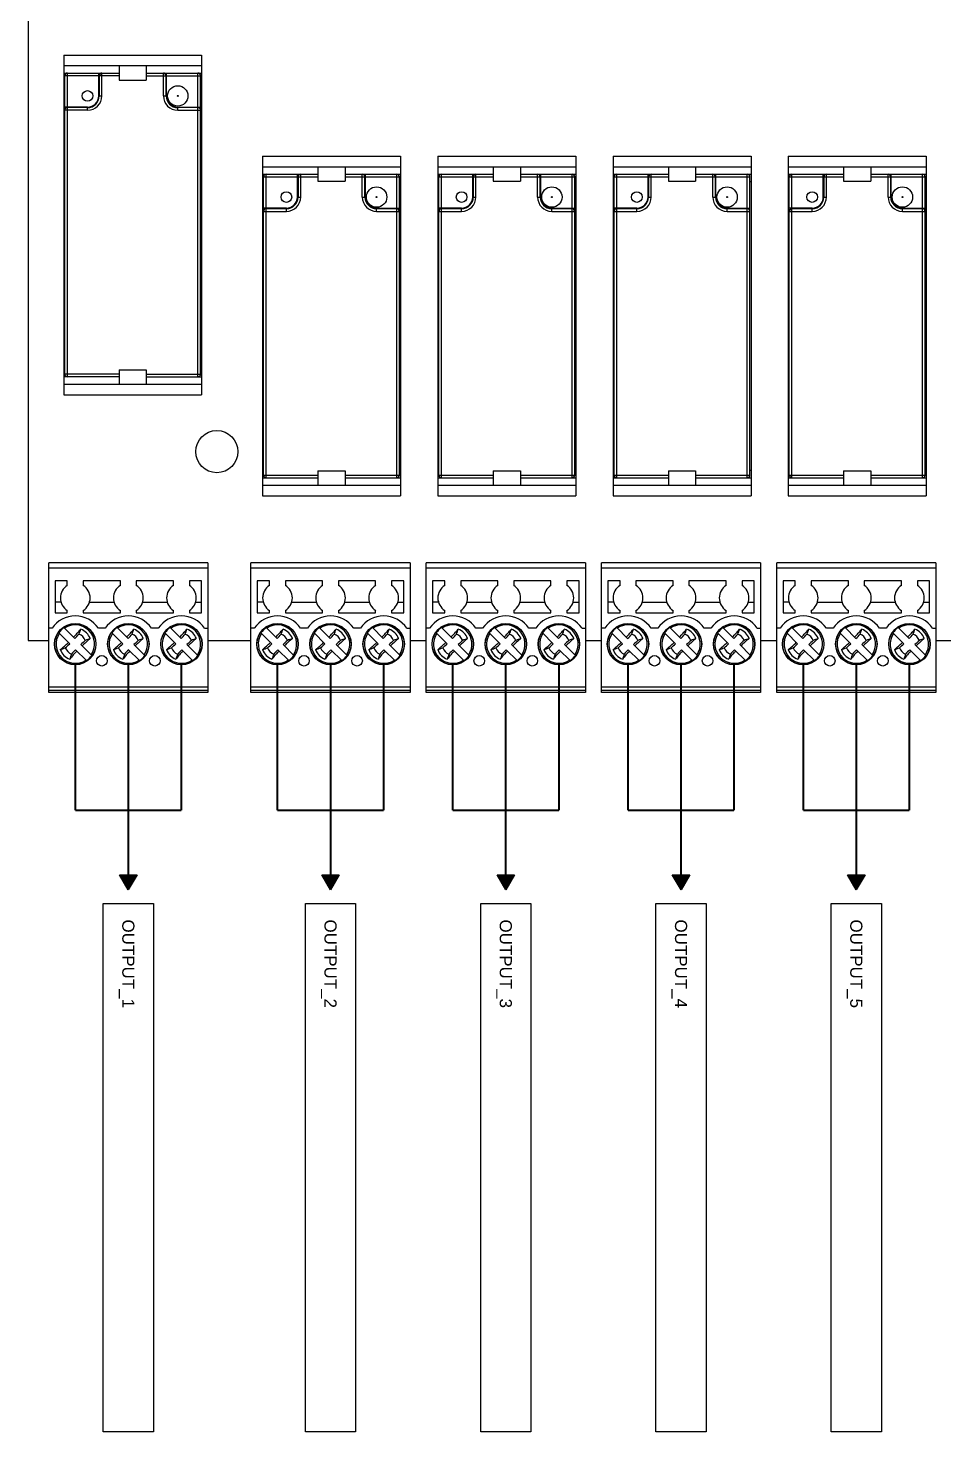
# Model space of a CAD drawing. Header units: millimetres. Extents: x 285292 to 433407, y -235676 to -135648.
# Drawn here: x 285292 to 319260, y -235676 to -183616 of the extents above; entities that cross this region are included whole.
import ezdxf
from ezdxf.enums import TextEntityAlignment as Align

# ---------------------------------------------------------------- set-up
doc = ezdxf.new("R2010")
doc.units = ezdxf.units.MM
doc.header["$LTSCALE"] = 10
doc.header["$MEASUREMENT"] = 0
doc.linetypes.add('HIDDEN', pattern=[0.375, 0.25, -0.125])
doc.styles.get("Standard").update_dxf_attribs({"font": 'arial.ttf'})

# ---------------------------------------------------------------- blocks, each defined once
blk = doc.blocks.new('SE ACM')
h = blk.add_hatch(color=256)
h.dxf.hatch_style = 1
h.paths.add_polyline_path([(289010, -215575), (288686, -215015), (289334, -215015)])
h = blk.add_hatch(color=256)
h.dxf.hatch_style = 1
h.paths.add_polyline_path([(296510, -215575), (296186, -215015), (296834, -215015)])
h = blk.add_hatch(color=256)
h.dxf.hatch_style = 1
h.paths.add_polyline_path([(303010, -215575), (302686, -215015), (303334, -215015)])
h = blk.add_hatch(color=256)
h.dxf.hatch_style = 1
h.paths.add_polyline_path([(309510, -215575), (309186, -215015), (309834, -215015)])
h = blk.add_hatch(color=256)
h.dxf.hatch_style = 1
h.paths.add_polyline_path([(316010, -215575), (315686, -215015), (316334, -215015)])
at = {"linetype": 'Continuous'}
for p, q in [((285292, -159823), (285292, -206323)), ((286612, -184616), (286612, -197215)), ((286612, -184616), (291730, -184616)), ((291730, -184616), (291730, -197215)), ((286612, -185010), (291730, -185010)), ((286612, -185286), (288665, -185286)), ((286749, -196546), (286749, -185286)), ((287911, -186132), (287911, -185286)), ((288029, -186132), (288029, -185286)), ((288665, -185010), (288665, -185542)), ((289677, -185010), (289677, -185542)), ((289677, -185286), (291730, -185286)), ((290312, -186132), (290312, -185286)), ((290430, -186132), (290430, -185286)), ((291592, -196546), (291592, -185286)), ((286612, -185561), (286651, -185561)), ((286651, -196447), (286651, -185384)), ((288665, -185384), (286651, -185384)), ((287930, -185384), (287930, -186132)), ((288665, -185542), (289677, -185542)), ((289677, -185384), (291690, -185384)), ((290411, -186132), (290411, -185384)), ((291690, -196447), (291690, -185384)), ((291690, -185561), (291730, -185561)), ((287911, -186132), (288029, -186132)), ((290312, -186132), (290430, -186132)), ((287497, -186546), (286651, -186546)), ((287497, -186664), (286651, -186664)), ((287497, -186565), (286749, -186565)), ((287497, -186664), (287497, -186546)), ((290844, -186664), (290844, -186546)), ((290844, -186546), (291690, -186546)), ((291592, -186565), (290844, -186565)), ((290844, -186664), (291690, -186664)), ((293987, -188366), (293987, -200965)), ((293987, -188366), (299105, -188366)), ((299105, -188366), (299105, -200965)), ((300487, -188366), (300487, -200965)), ((300487, -188366), (305605, -188366)), ((305605, -188366), (305605, -200965)), ((306987, -188366), (306987, -200965)), ((306987, -188366), (312105, -188366)), ((312105, -188366), (312105, -200965)), ((313487, -188366), (313487, -200965)), ((313487, -188366), (318605, -188366)), ((318605, -188366), (318605, -200965)), ((293987, -188760), (299105, -188760)), ((296040, -188760), (296040, -189292)), ((297052, -188760), (297052, -189292)), ((300487, -188760), (305605, -188760)), ((302540, -188760), (302540, -189292)), ((303552, -188760), (303552, -189292)), ((306987, -188760), (312105, -188760)), ((309040, -188760), (309040, -189292)), ((310052, -188760), (310052, -189292)), ((313487, -188760), (318605, -188760)), ((315540, -188760), (315540, -189292)), ((316552, -188760), (316552, -189292)), ((293987, -189036), (296040, -189036)), ((293987, -189311), (294026, -189311)), ((294026, -200197), (294026, -189134)), ((294026, -189134), (296040, -189134)), ((294124, -200296), (294124, -189036)), ((295286, -189882), (295286, -189036)), ((295305, -189134), (295305, -189882)), ((295404, -189882), (295404, -189036)), ((296040, -189292), (297052, -189292)), ((297052, -189036), (299105, -189036)), ((297052, -189134), (299065, -189134)), ((297687, -189882), (297687, -189036)), ((297786, -189882), (297786, -189134)), ((297805, -189882), (297805, -189036)), ((298967, -200296), (298967, -189036)), ((299065, -200197), (299065, -189134)), ((299065, -189311), (299105, -189311)), ((300487, -189036), (302540, -189036)), ((300487, -189311), (300526, -189311)), ((300526, -200197), (300526, -189134)), ((300526, -189134), (302540, -189134)), ((300624, -200296), (300624, -189036)), ((301786, -189882), (301786, -189036)), ((301805, -189134), (301805, -189882)), ((301904, -189882), (301904, -189036)), ((302540, -189292), (303552, -189292)), ((303552, -189036), (305605, -189036)), ((303552, -189134), (305565, -189134)), ((304187, -189882), (304187, -189036)), ((304286, -189882), (304286, -189134)), ((304305, -189882), (304305, -189036)), ((305467, -200296), (305467, -189036)), ((305565, -200197), (305565, -189134)), ((305565, -189311), (305605, -189311)), ((306987, -189036), (309040, -189036)), ((306987, -189311), (307026, -189311)), ((307026, -200197), (307026, -189134)), ((307026, -189134), (309040, -189134)), ((307124, -200296), (307124, -189036)), ((308286, -189882), (308286, -189036)), ((308305, -189134), (308305, -189882)), ((308404, -189882), (308404, -189036)), ((309040, -189292), (310052, -189292)), ((310052, -189036), (312105, -189036)), ((310052, -189134), (312065, -189134)), ((310687, -189882), (310687, -189036)), ((310786, -189882), (310786, -189134)), ((310805, -189882), (310805, -189036)), ((311967, -200296), (311967, -189036)), ((312065, -200197), (312065, -189134)), ((312065, -189311), (312105, -189311)), ((313487, -189036), (315540, -189036)), ((313487, -189311), (313526, -189311)), ((313526, -200197), (313526, -189134)), ((313526, -189134), (315540, -189134)), ((313624, -200296), (313624, -189036)), ((314786, -189882), (314786, -189036)), ((314805, -189134), (314805, -189882)), ((314904, -189882), (314904, -189036)), ((315540, -189292), (316552, -189292)), ((316552, -189036), (318605, -189036)), ((316552, -189134), (318565, -189134)), ((317187, -189882), (317187, -189036)), ((317286, -189882), (317286, -189134)), ((317305, -189882), (317305, -189036)), ((318467, -200296), (318467, -189036)), ((318565, -200197), (318565, -189134)), ((318565, -189311), (318605, -189311)), ((295286, -189882), (295404, -189882)), ((297687, -189882), (297805, -189882)), ((301786, -189882), (301904, -189882)), ((304187, -189882), (304305, -189882)), ((308286, -189882), (308404, -189882)), ((310687, -189882), (310805, -189882)), ((314786, -189882), (314904, -189882)), ((317187, -189882), (317305, -189882)), ((294872, -190296), (294026, -190296)), ((294026, -190414), (294872, -190414)), ((294872, -190315), (294124, -190315)), ((294872, -190414), (294872, -190296)), ((298219, -190414), (298219, -190296)), ((298219, -190296), (299065, -190296)), ((298967, -190315), (298219, -190315)), ((298219, -190414), (299065, -190414)), ((301372, -190296), (300526, -190296)), ((300526, -190414), (301372, -190414)), ((301372, -190315), (300624, -190315)), ((301372, -190414), (301372, -190296)), ((304719, -190414), (304719, -190296)), ((304719, -190296), (305565, -190296)), ((305467, -190315), (304719, -190315)), ((304719, -190414), (305565, -190414)), ((307872, -190296), (307026, -190296)), ((307026, -190414), (307872, -190414)), ((307872, -190315), (307124, -190315)), ((307872, -190414), (307872, -190296)), ((311219, -190414), (311219, -190296)), ((311219, -190296), (312065, -190296)), ((311967, -190315), (311219, -190315)), ((311219, -190414), (312065, -190414)), ((314372, -190296), (313526, -190296)), ((313526, -190414), (314372, -190414)), ((314372, -190315), (313624, -190315)), ((314372, -190414), (314372, -190296)), ((317719, -190414), (317719, -190296)), ((317719, -190296), (318565, -190296)), ((318467, -190315), (317719, -190315)), ((317719, -190414), (318565, -190414)), ((286651, -196270), (286612, -196270)), ((288665, -196546), (286612, -196546)), ((288665, -196447), (286651, -196447)), ((288665, -196290), (288665, -196821)), ((288665, -196290), (289677, -196290)), ((289677, -196290), (289677, -196821)), ((289677, -196447), (291690, -196447)), ((289677, -196546), (291730, -196546)), ((291730, -196270), (291690, -196270)), ((286612, -196821), (291730, -196821)), ((286612, -197215), (291730, -197215)), ((294026, -200020), (293987, -200020)), ((293987, -200296), (296040, -200296)), ((294026, -200197), (296040, -200197)), ((296040, -200040), (296040, -200571)), ((296040, -200040), (297052, -200040)), ((297052, -200040), (297052, -200571)), ((297052, -200197), (299065, -200197)), ((297052, -200296), (299105, -200296)), ((299105, -200020), (299065, -200020)), ((300526, -200020), (300487, -200020)), ((300487, -200296), (302540, -200296)), ((300526, -200197), (302540, -200197)), ((302540, -200040), (302540, -200571)), ((302540, -200040), (303552, -200040)), ((303552, -200040), (303552, -200571)), ((303552, -200197), (305565, -200197)), ((303552, -200296), (305605, -200296)), ((305605, -200020), (305565, -200020)), ((307026, -200020), (306987, -200020)), ((306987, -200296), (309040, -200296)), ((307026, -200197), (309040, -200197)), ((309040, -200040), (309040, -200571)), ((309040, -200040), (310052, -200040)), ((310052, -200040), (310052, -200571)), ((310052, -200197), (312065, -200197)), ((310052, -200296), (312105, -200296)), ((312105, -200020), (312065, -200020)), ((313526, -200020), (313487, -200020)), ((313487, -200296), (315540, -200296)), ((313526, -200197), (315540, -200197)), ((315540, -200040), (315540, -200571)), ((315540, -200040), (316552, -200040)), ((316552, -200040), (316552, -200571)), ((316552, -200197), (318565, -200197)), ((316552, -200296), (318605, -200296)), ((318605, -200020), (318565, -200020)), ((293987, -200571), (299105, -200571)), ((300487, -200571), (305605, -200571)), ((306987, -200571), (312105, -200571)), ((313487, -200571), (318605, -200571)), ((293987, -200965), (299105, -200965)), ((300487, -200965), (305605, -200965)), ((306987, -200965), (312105, -200965)), ((313487, -200965), (318605, -200965)), ((286057, -208252), (286057, -203449)), ((291963, -203449), (286057, -203449)), ((291963, -203449), (291963, -208252)), ((293557, -208252), (293557, -203449)), ((299463, -203449), (293557, -203449)), ((299463, -203449), (299463, -208252)), ((300057, -208252), (300057, -203449)), ((305963, -203449), (300057, -203449)), ((305963, -203449), (305963, -208252)), ((306557, -208252), (306557, -203449)), ((312463, -203449), (306557, -203449)), ((312463, -203449), (312463, -208252)), ((313057, -208252), (313057, -203449)), ((318963, -203449), (313057, -203449)), ((318963, -203449), (318963, -208252)), ((286057, -203629), (291963, -203629)), ((293557, -203629), (299463, -203629)), ((300057, -203629), (305963, -203629)), ((306557, -203629), (312463, -203629)), ((313057, -203629), (318963, -203629)), ((286294, -204118), (286294, -205300)), ((286746, -204118), (286294, -204118)), ((286746, -204283), (286746, -204118)), ((287337, -204118), (287337, -204283)), ((288715, -204118), (287337, -204118)), ((288715, -204283), (288715, -204118)), ((289305, -204118), (289305, -204283)), ((290683, -204118), (289305, -204118)), ((290683, -204283), (290683, -204118)), ((291274, -204118), (291274, -204283)), ((291727, -204118), (291274, -204118)), ((291727, -205300), (291727, -204118)), ((293794, -204118), (293794, -205300)), ((294246, -204118), (293794, -204118)), ((294246, -204283), (294246, -204118)), ((294837, -204118), (294837, -204283)), ((296215, -204118), (294837, -204118)), ((296215, -204283), (296215, -204118)), ((296805, -204118), (296805, -204283)), ((298183, -204118), (296805, -204118)), ((298183, -204283), (298183, -204118)), ((298774, -204118), (298774, -204283)), ((299227, -204118), (298774, -204118)), ((299227, -205300), (299227, -204118)), ((300294, -204118), (300294, -205300)), ((300746, -204118), (300294, -204118)), ((300746, -204283), (300746, -204118)), ((301337, -204118), (301337, -204283)), ((302715, -204118), (301337, -204118)), ((302715, -204283), (302715, -204118)), ((303305, -204118), (303305, -204283)), ((304683, -204118), (303305, -204118)), ((304683, -204283), (304683, -204118)), ((305274, -204118), (305274, -204283)), ((305727, -204118), (305274, -204118)), ((305727, -205300), (305727, -204118)), ((306794, -204118), (306794, -205300)), ((307246, -204118), (306794, -204118)), ((307246, -204283), (307246, -204118)), ((307837, -204118), (307837, -204283)), ((309215, -204118), (307837, -204118)), ((309215, -204283), (309215, -204118)), ((309805, -204118), (309805, -204283)), ((311183, -204118), (309805, -204118)), ((311183, -204283), (311183, -204118)), ((311774, -204118), (311774, -204283)), ((312227, -204118), (311774, -204118)), ((312227, -205300), (312227, -204118)), ((313294, -204118), (313294, -205300)), ((313746, -204118), (313294, -204118)), ((313746, -204283), (313746, -204118)), ((314337, -204118), (314337, -204283)), ((315715, -204118), (314337, -204118)), ((315715, -204283), (315715, -204118)), ((316305, -204118), (316305, -204283)), ((317683, -204118), (316305, -204118)), ((317683, -204283), (317683, -204118)), ((318274, -204118), (318274, -204283)), ((318727, -204118), (318274, -204118)), ((318727, -205300), (318727, -204118)), ((286513, -204906), (286294, -204906)), ((287570, -204906), (288482, -204906)), ((289538, -204906), (290450, -204906)), ((291507, -204906), (291727, -204906)), ((294013, -204906), (293794, -204906)), ((295070, -204906), (295982, -204906)), ((297038, -204906), (297950, -204906)), ((299007, -204906), (299227, -204906)), ((300513, -204906), (300294, -204906)), ((301570, -204906), (302482, -204906)), ((303538, -204906), (304450, -204906)), ((305507, -204906), (305727, -204906)), ((307013, -204906), (306794, -204906)), ((308070, -204906), (308982, -204906)), ((310038, -204906), (310950, -204906)), ((312007, -204906), (312227, -204906)), ((313513, -204906), (313294, -204906)), ((314570, -204906), (315482, -204906)), ((316538, -204906), (317450, -204906)), ((318507, -204906), (318727, -204906)), ((286294, -205300), (286746, -205300)), ((286746, -205300), (286746, -205214)), ((287337, -205214), (287337, -205300)), ((287337, -205300), (288715, -205300)), ((288715, -205300), (288715, -205214)), ((289305, -205214), (289305, -205300)), ((289305, -205300), (290683, -205300)), ((290683, -205300), (290683, -205214)), ((291274, -205214), (291274, -205300)), ((291274, -205300), (291727, -205300)), ((293794, -205300), (294246, -205300)), ((294246, -205300), (294246, -205214)), ((294837, -205214), (294837, -205300)), ((294837, -205300), (296215, -205300)), ((296215, -205300), (296215, -205214)), ((296805, -205214), (296805, -205300)), ((296805, -205300), (298183, -205300)), ((298183, -205300), (298183, -205214)), ((298774, -205214), (298774, -205300)), ((298774, -205300), (299227, -205300)), ((300294, -205300), (300746, -205300)), ((300746, -205300), (300746, -205214)), ((301337, -205214), (301337, -205300)), ((301337, -205300), (302715, -205300)), ((302715, -205300), (302715, -205214)), ((303305, -205214), (303305, -205300)), ((303305, -205300), (304683, -205300)), ((304683, -205300), (304683, -205214)), ((305274, -205214), (305274, -205300)), ((305274, -205300), (305727, -205300)), ((306794, -205300), (307246, -205300)), ((307246, -205300), (307246, -205214)), ((307837, -205214), (307837, -205300)), ((307837, -205300), (309215, -205300)), ((309215, -205300), (309215, -205214)), ((309805, -205214), (309805, -205300)), ((309805, -205300), (311183, -205300)), ((311183, -205300), (311183, -205214)), ((311774, -205214), (311774, -205300)), ((311774, -205300), (312227, -205300)), ((313294, -205300), (313746, -205300)), ((313746, -205300), (313746, -205214)), ((314337, -205214), (314337, -205300)), ((314337, -205300), (315715, -205300)), ((315715, -205300), (315715, -205214)), ((316305, -205214), (316305, -205300)), ((316305, -205300), (317683, -205300)), ((317683, -205300), (317683, -205214)), ((318274, -205214), (318274, -205300)), ((318274, -205300), (318727, -205300)), ((286182, -205870), (286057, -205870)), ((286835, -206449), (286430, -206044)), ((287030, -206254), (286624, -205849)), ((288150, -205870), (287902, -205870)), ((288804, -206449), (288398, -206044)), ((288998, -206254), (288593, -205849)), ((290119, -205870), (289870, -205870)), ((290772, -206449), (290367, -206044)), ((290967, -206254), (290561, -205849)), ((291839, -205870), (291963, -205870)), ((293682, -205870), (293557, -205870)), ((294335, -206449), (293930, -206044)), ((294530, -206254), (294124, -205849)), ((295650, -205870), (295402, -205870)), ((296304, -206449), (295898, -206044)), ((296498, -206254), (296093, -205849)), ((297619, -205870), (297370, -205870)), ((298272, -206449), (297867, -206044)), ((298467, -206254), (298061, -205849)), ((299339, -205870), (299463, -205870)), ((300182, -205870), (300057, -205870)), ((300835, -206449), (300430, -206044)), ((301030, -206254), (300624, -205849)), ((302150, -205870), (301902, -205870)), ((302804, -206449), (302398, -206044)), ((302998, -206254), (302593, -205849)), ((304119, -205870), (303870, -205870)), ((304772, -206449), (304367, -206044)), ((304967, -206254), (304561, -205849)), ((305839, -205870), (305963, -205870)), ((306682, -205870), (306557, -205870)), ((307335, -206449), (306930, -206044)), ((307530, -206254), (307124, -205849)), ((308650, -205870), (308402, -205870)), ((309304, -206449), (308898, -206044)), ((309498, -206254), (309093, -205849)), ((310619, -205870), (310370, -205870)), ((311272, -206449), (310867, -206044)), ((311467, -206254), (311061, -205849)), ((312339, -205870), (312463, -205870)), ((313182, -205870), (313057, -205870)), ((313835, -206449), (313430, -206044)), ((314030, -206254), (313624, -205849)), ((315150, -205870), (314902, -205870)), ((315804, -206449), (315398, -206044)), ((315998, -206254), (315593, -205849)), ((317119, -205870), (316870, -205870)), ((317772, -206449), (317367, -206044)), ((317967, -206254), (317561, -205849)), ((318839, -205870), (318963, -205870)), ((285292, -206323), (286057, -206323)), ((287459, -207073), (287053, -206668)), ((287654, -206878), (287248, -206473)), ((289427, -207073), (289022, -206668)), ((289622, -206878), (289217, -206473)), ((291396, -207073), (290990, -206668)), ((291591, -206878), (291185, -206473)), ((291963, -206323), (293557, -206323)), ((294959, -207073), (294553, -206668)), ((295154, -206878), (294748, -206473)), ((296927, -207073), (296522, -206668)), ((297122, -206878), (296717, -206473)), ((298896, -207073), (298490, -206668)), ((299091, -206878), (298685, -206473)), ((299463, -206323), (300057, -206323)), ((301459, -207073), (301053, -206668)), ((301654, -206878), (301248, -206473)), ((303427, -207073), (303022, -206668)), ((303622, -206878), (303217, -206473)), ((305396, -207073), (304990, -206668)), ((305591, -206878), (305185, -206473)), ((305963, -206323), (306557, -206323)), ((307959, -207073), (307553, -206668)), ((308154, -206878), (307748, -206473)), ((309927, -207073), (309522, -206668)), ((310122, -206878), (309717, -206473)), ((311896, -207073), (311490, -206668)), ((312091, -206878), (311685, -206473)), ((312463, -206323), (313057, -206323)), ((314459, -207073), (314053, -206668)), ((314654, -206878), (314248, -206473)), ((316427, -207073), (316022, -206668)), ((316622, -206878), (316217, -206473)), ((318396, -207073), (317990, -206668)), ((318591, -206878), (318185, -206473)), ((318963, -206323), (319557, -206323)), ((291963, -208055), (286057, -208055)), ((286057, -208174), (291963, -208174)), ((299463, -208055), (293557, -208055)), ((293557, -208174), (299463, -208174)), ((305963, -208055), (300057, -208055)), ((300057, -208174), (305963, -208174)), ((312463, -208055), (306557, -208055)), ((306557, -208174), (312463, -208174)), ((318963, -208055), (313057, -208055)), ((313057, -208174), (318963, -208174)), ((291963, -208252), (286057, -208252)), ((299463, -208252), (293557, -208252)), ((305963, -208252), (300057, -208252)), ((312463, -208252), (306557, -208252)), ((318963, -208252), (313057, -208252))]:
    blk.add_line(p, q, dxfattribs=at)
at = {"linetype": 'HIDDEN', "const_width": 75}
for points in [[(287042, -212621), (287042, -207229)], [(289010, -212621), (289010, -207229)], [(290979, -212621), (290979, -207174)], [(294542, -212621), (294542, -207229)], [(296510, -212621), (296510, -207229)], [(298479, -212621), (298479, -207174)], [(301042, -212621), (301042, -207229)], [(303010, -212621), (303010, -207229)], [(304979, -212621), (304979, -207174)], [(307542, -212621), (307542, -207229)], [(309510, -212621), (309510, -207229)], [(311479, -212621), (311479, -207174)], [(314042, -212621), (314042, -207229)], [(316010, -212621), (316010, -207229)], [(317979, -212621), (317979, -207174)], [(287042, -212621), (290979, -212621)], [(289010, -212621), (289010, -215015)], [(294542, -212621), (298479, -212621)], [(296510, -212621), (296510, -215015)], [(301042, -212621), (304979, -212621)], [(303010, -212621), (303010, -215015)], [(307542, -212621), (311479, -212621)], [(309510, -212621), (309510, -215015)], [(314042, -212621), (317979, -212621)], [(316010, -212621), (316010, -215015)]]:
    blk.add_lwpolyline(points, dxfattribs=at)
for points in [[(289010, -215575), (288686, -215015), (289334, -215015)], [(296510, -215575), (296186, -215015), (296834, -215015)], [(303010, -215575), (302686, -215015), (303334, -215015)], [(309510, -215575), (309186, -215015), (309834, -215015)], [(316010, -215575), (315686, -215015), (316334, -215015)], [(289939, -216075), (289939, -235676), (288081, -235676), (288081, -216075)], [(297439, -216075), (297439, -235676), (295581, -235676), (295581, -216075)], [(303939, -216075), (303939, -235676), (302081, -235676), (302081, -216075)], [(310439, -216075), (310439, -235676), (308581, -235676), (308581, -216075)], [(316939, -216075), (316939, -235676), (315081, -235676), (315081, -216075)]]:
    blk.add_lwpolyline(points, close=True)
at = {"linetype": 'Continuous'}
for centre, radius in [((290844, -186132), 378), ((287497, -186132), 197), ((290844, -186132), 17.4), ((294872, -189882), 197), ((298219, -189882), 378), ((298219, -189882), 17.4), ((301372, -189882), 197), ((304719, -189882), 378), ((304719, -189882), 17.4), ((307872, -189882), 197), ((311219, -189882), 378), ((311219, -189882), 17.4), ((314372, -189882), 197), ((317719, -189882), 378), ((317719, -189882), 17.4), ((292292, -199323), 781), ((287042, -206461), 768), ((287042, -206461), 761), ((289010, -206461), 768), ((289010, -206461), 761), ((290979, -206461), 768), ((290979, -206461), 761), ((294542, -206461), 768), ((294542, -206461), 761), ((296510, -206461), 768), ((296510, -206461), 761), ((298479, -206461), 768), ((298479, -206461), 761), ((301042, -206461), 768), ((301042, -206461), 761), ((303010, -206461), 768), ((303010, -206461), 761), ((304979, -206461), 768), ((304979, -206461), 761), ((307542, -206461), 768), ((307542, -206461), 761), ((309510, -206461), 768), ((309510, -206461), 761), ((311479, -206461), 768), ((311479, -206461), 761), ((314042, -206461), 768), ((314042, -206461), 761), ((316010, -206461), 768), ((316010, -206461), 761), ((317979, -206461), 768), ((317979, -206461), 761), ((288026, -207079), 197), ((289994, -207079), 197), ((295526, -207079), 197), ((297494, -207079), 197), ((302026, -207079), 197), ((303994, -207079), 197), ((308526, -207079), 197), ((310494, -207079), 197), ((315026, -207079), 197), ((316994, -207079), 197)]:
    blk.add_circle(centre, radius, dxfattribs=at)
for centre, radius, start, end in [((286749, -185384), 98.4, 90, 180), ((288029, -185384), 98.4, 90, 180), ((290312, -185384), 98.4, 0, 90), ((291592, -185384), 98.4, 0, 90), ((287497, -186132), 531, 270, 0), ((287497, -186132), 433, 270, 0), ((287497, -186132), 413, 270, 0), ((290844, -186132), 531, 180, 270), ((290844, -186132), 433, 180, 270), ((290844, -186132), 413, 180, 270), ((286749, -186664), 98.4, 90, 180), ((291592, -186664), 98.4, 0, 90), ((294124, -189134), 98.4, 90, 180), ((295404, -189134), 98.4, 90, 180), ((297687, -189134), 98.4, 0, 90), ((298967, -189134), 98.4, 0, 90), ((300624, -189134), 98.4, 90, 180), ((301904, -189134), 98.4, 90, 180), ((304187, -189134), 98.4, 0, 90), ((305467, -189134), 98.4, 0, 90), ((307124, -189134), 98.4, 90, 180), ((308404, -189134), 98.4, 90, 180), ((310687, -189134), 98.4, 0, 90), ((311967, -189134), 98.4, 0, 90), ((313624, -189134), 98.4, 90, 180), ((314904, -189134), 98.4, 90, 180), ((317187, -189134), 98.4, 0, 90), ((318467, -189134), 98.4, 0, 90), ((294872, -189882), 531, 270, 0), ((294872, -189882), 433, 270, 0), ((294872, -189882), 413, 270, 0), ((298219, -189882), 531, 180, 270), ((298219, -189882), 433, 180, 270), ((298219, -189882), 413, 180, 270), ((301372, -189882), 531, 270, 0), ((301372, -189882), 433, 270, 0), ((301372, -189882), 413, 270, 0), ((304719, -189882), 531, 180, 270), ((304719, -189882), 433, 180, 270), ((304719, -189882), 413, 180, 270), ((307872, -189882), 531, 270, 0), ((307872, -189882), 433, 270, 0), ((307872, -189882), 413, 270, 0), ((311219, -189882), 531, 180, 270), ((311219, -189882), 433, 180, 270), ((311219, -189882), 413, 180, 270), ((314372, -189882), 531, 270, 0), ((314372, -189882), 433, 270, 0), ((314372, -189882), 413, 270, 0), ((317719, -189882), 531, 180, 270), ((317719, -189882), 433, 180, 270), ((317719, -189882), 413, 180, 270), ((294124, -190414), 98.4, 90, 180), ((298967, -190414), 98.4, 0, 90), ((300624, -190414), 98.4, 90, 180), ((305467, -190414), 98.4, 0, 90), ((307124, -190414), 98.4, 90, 180), ((311967, -190414), 98.4, 0, 90), ((313624, -190414), 98.4, 90, 180), ((318467, -190414), 98.4, 0, 90), ((286749, -196447), 98.4, 180, 270), ((291592, -196447), 98.4, 270, 0), ((294124, -200197), 98.4, 180, 270), ((298967, -200197), 98.4, 270, 0), ((300624, -200197), 98.4, 180, 270), ((305467, -200197), 98.4, 270, 0), ((307124, -200197), 98.4, 180, 270), ((311967, -200197), 98.4, 270, 0), ((313624, -200197), 98.4, 180, 270), ((318467, -200197), 98.4, 270, 0), ((287042, -204748), 551, 122.3924, 237.6076), ((287042, -204748), 551, 302.3924, 57.6076), ((289010, -204748), 551, 122.3924, 237.6076), ((289010, -204748), 551, 302.3924, 57.6076), ((290979, -204748), 551, 122.3924, 237.6076), ((290979, -204748), 551, 302.3924, 57.6076), ((294542, -204748), 551, 122.3924, 237.6076), ((294542, -204748), 551, 302.3924, 57.6076), ((296510, -204748), 551, 122.3924, 237.6076), ((296510, -204748), 551, 302.3924, 57.6076), ((298479, -204748), 551, 122.3924, 237.6076), ((298479, -204748), 551, 302.3924, 57.6076), ((301042, -204748), 551, 122.3924, 237.6076), ((301042, -204748), 551, 302.3924, 57.6076), ((303010, -204748), 551, 122.3924, 237.6076), ((303010, -204748), 551, 302.3924, 57.6076), ((304979, -204748), 551, 122.3924, 237.6076), ((304979, -204748), 551, 302.3924, 57.6076), ((307542, -204748), 551, 122.3924, 237.6076), ((307542, -204748), 551, 302.3924, 57.6076), ((309510, -204748), 551, 122.3924, 237.6076), ((309510, -204748), 551, 302.3924, 57.6076), ((311479, -204748), 551, 122.3924, 237.6076), ((311479, -204748), 551, 302.3924, 57.6076), ((314042, -204748), 551, 122.3924, 237.6076), ((314042, -204748), 551, 302.3924, 57.6076), ((316010, -204748), 551, 122.3924, 237.6076), ((316010, -204748), 551, 302.3924, 57.6076), ((317979, -204748), 551, 122.3924, 237.6076), ((317979, -204748), 551, 302.3924, 57.6076), ((287042, -206461), 1043, 34.4744, 145.5256), ((289010, -206461), 1043, 34.4744, 145.5256), ((290979, -206461), 1043, 34.4744, 145.5256), ((294542, -206461), 1043, 34.4744, 145.5256), ((296510, -206461), 1043, 34.4744, 145.5256), ((298479, -206461), 1043, 34.4744, 145.5256), ((301042, -206461), 1043, 34.4744, 145.5256), ((303010, -206461), 1043, 34.4744, 145.5256), ((304979, -206461), 1043, 34.4744, 145.5256), ((307542, -206461), 1043, 34.4744, 145.5256), ((309510, -206461), 1043, 34.4744, 145.5256), ((311479, -206461), 1043, 34.4744, 145.5256), ((314042, -206461), 1043, 34.4744, 145.5256), ((316010, -206461), 1043, 34.4744, 145.5256), ((317979, -206461), 1043, 34.4744, 145.5256), ((287042, -206461), 713, 146.1392, 303.8608), ((287042, -206461), 741, 124.2797, 145.7203), ((287042, -206461), 713, 326.1392, 123.8608), ((280693, -203606), 6947, 339.0307, 340.6497), ((287042, -206461), 394, 20.5161, 69.4839), ((287042, -206461), 591, 20.3977, 69.6023), ((289010, -206461), 713, 146.1392, 303.8608), ((289010, -206461), 741, 124.2797, 145.7203), ((289010, -206461), 713, 326.1392, 123.8608), ((282661, -203606), 6947, 339.0307, 340.6497), ((289010, -206461), 394, 20.5161, 69.4839), ((289010, -206461), 591, 20.3977, 69.6023), ((290979, -206461), 713, 146.1392, 303.8608), ((290979, -206461), 741, 124.2797, 145.7203), ((290979, -206461), 713, 326.1392, 123.8608), ((284630, -203606), 6947, 339.0307, 340.6497), ((290979, -206461), 394, 20.5161, 69.4839), ((290979, -206461), 591, 20.3977, 69.6023), ((294542, -206461), 713, 146.1392, 303.8608), ((294542, -206461), 741, 124.2797, 145.7203), ((294542, -206461), 713, 326.1392, 123.8608), ((288193, -203606), 6947, 339.0307, 340.6497), ((294542, -206461), 394, 20.5161, 69.4839), ((294542, -206461), 591, 20.3977, 69.6023), ((296510, -206461), 713, 146.1392, 303.8608), ((296510, -206461), 741, 124.2797, 145.7203), ((296510, -206461), 713, 326.1392, 123.8608), ((290161, -203606), 6947, 339.0307, 340.6497), ((296510, -206461), 394, 20.5161, 69.4839), ((296510, -206461), 591, 20.3977, 69.6023), ((298479, -206461), 713, 146.1392, 303.8608), ((298479, -206461), 741, 124.2797, 145.7203), ((298479, -206461), 713, 326.1392, 123.8608), ((292130, -203606), 6947, 339.0307, 340.6497), ((298479, -206461), 394, 20.5161, 69.4839), ((298479, -206461), 591, 20.3977, 69.6023), ((301042, -206461), 713, 146.1392, 303.8608), ((301042, -206461), 741, 124.2797, 145.7203), ((301042, -206461), 713, 326.1392, 123.8608), ((294693, -203606), 6947, 339.0307, 340.6497), ((301042, -206461), 394, 20.5161, 69.4839), ((301042, -206461), 591, 20.3977, 69.6023), ((303010, -206461), 713, 146.1392, 303.8608), ((303010, -206461), 741, 124.2797, 145.7203), ((303010, -206461), 713, 326.1392, 123.8608), ((296661, -203606), 6947, 339.0307, 340.6497), ((303010, -206461), 394, 20.5161, 69.4839), ((303010, -206461), 591, 20.3977, 69.6023), ((304979, -206461), 713, 146.1392, 303.8608), ((304979, -206461), 741, 124.2797, 145.7203), ((304979, -206461), 713, 326.1392, 123.8608), ((298630, -203606), 6947, 339.0307, 340.6497), ((304979, -206461), 394, 20.5161, 69.4839), ((304979, -206461), 591, 20.3977, 69.6023), ((307542, -206461), 713, 146.1392, 303.8608), ((307542, -206461), 741, 124.2797, 145.7203), ((307542, -206461), 713, 326.1392, 123.8608), ((301193, -203606), 6947, 339.0307, 340.6497), ((307542, -206461), 394, 20.5161, 69.4839), ((307542, -206461), 591, 20.3977, 69.6023), ((309510, -206461), 713, 146.1392, 303.8608), ((309510, -206461), 741, 124.2797, 145.7203), ((309510, -206461), 713, 326.1392, 123.8608), ((303161, -203606), 6947, 339.0307, 340.6497), ((309510, -206461), 394, 20.5161, 69.4839), ((309510, -206461), 591, 20.3977, 69.6023), ((311479, -206461), 713, 146.1392, 303.8608), ((311479, -206461), 741, 124.2797, 145.7203), ((311479, -206461), 713, 326.1392, 123.8608), ((305130, -203606), 6947, 339.0307, 340.6497), ((311479, -206461), 394, 20.5161, 69.4839), ((311479, -206461), 591, 20.3977, 69.6023), ((314042, -206461), 713, 146.1392, 303.8608), ((314042, -206461), 741, 124.2797, 145.7203), ((314042, -206461), 713, 326.1392, 123.8608), ((307693, -203606), 6947, 339.0307, 340.6497), ((314042, -206461), 394, 20.5161, 69.4839), ((314042, -206461), 591, 20.3977, 69.6023), ((316010, -206461), 713, 146.1392, 303.8608), ((316010, -206461), 741, 124.2797, 145.7203), ((316010, -206461), 713, 326.1392, 123.8608), ((309661, -203606), 6947, 339.0307, 340.6497), ((316010, -206461), 394, 20.5161, 69.4839), ((316010, -206461), 591, 20.3977, 69.6023), ((317979, -206461), 713, 146.1392, 303.8608), ((317979, -206461), 741, 124.2797, 145.7203), ((317979, -206461), 713, 326.1392, 123.8608), ((311630, -203606), 6947, 339.0307, 340.6497), ((317979, -206461), 394, 20.5161, 69.4839), ((317979, -206461), 591, 20.3977, 69.6023), ((284186, -200112), 6947, 289.3503, 290.9693), ((287042, -206461), 591, 200.3977, 249.6023), ((287042, -206461), 394, 200.5161, 249.4839), ((289897, -212810), 6947, 109.3503, 110.9693), ((286155, -200112), 6947, 289.3503, 290.9693), ((289010, -206461), 591, 200.3977, 249.6023), ((289010, -206461), 394, 200.5161, 249.4839), ((291866, -212810), 6947, 109.3503, 110.9693), ((288123, -200112), 6947, 289.3503, 290.9693), ((290979, -206461), 591, 200.3977, 249.6023), ((290979, -206461), 394, 200.5161, 249.4839), ((293834, -212810), 6947, 109.3503, 110.9693), ((291686, -200112), 6947, 289.3503, 290.9693), ((294542, -206461), 591, 200.3977, 249.6023), ((294542, -206461), 394, 200.5161, 249.4839), ((297397, -212810), 6947, 109.3503, 110.9693), ((293655, -200112), 6947, 289.3503, 290.9693), ((296510, -206461), 591, 200.3977, 249.6023), ((296510, -206461), 394, 200.5161, 249.4839), ((299366, -212810), 6947, 109.3503, 110.9693), ((295623, -200112), 6947, 289.3503, 290.9693), ((298479, -206461), 591, 200.3977, 249.6023), ((298479, -206461), 394, 200.5161, 249.4839), ((301334, -212810), 6947, 109.3503, 110.9693), ((298186, -200112), 6947, 289.3503, 290.9693), ((301042, -206461), 591, 200.3977, 249.6023), ((301042, -206461), 394, 200.5161, 249.4839), ((303897, -212810), 6947, 109.3503, 110.9693), ((300155, -200112), 6947, 289.3503, 290.9693), ((303010, -206461), 591, 200.3977, 249.6023), ((303010, -206461), 394, 200.5161, 249.4839), ((305866, -212810), 6947, 109.3503, 110.9693), ((302123, -200112), 6947, 289.3503, 290.9693), ((304979, -206461), 591, 200.3977, 249.6023), ((304979, -206461), 394, 200.5161, 249.4839), ((307834, -212810), 6947, 109.3503, 110.9693), ((304686, -200112), 6947, 289.3503, 290.9693), ((307542, -206461), 591, 200.3977, 249.6023), ((307542, -206461), 394, 200.5161, 249.4839), ((310397, -212810), 6947, 109.3503, 110.9693), ((306655, -200112), 6947, 289.3503, 290.9693), ((309510, -206461), 591, 200.3977, 249.6023), ((309510, -206461), 394, 200.5161, 249.4839), ((312366, -212810), 6947, 109.3503, 110.9693), ((308623, -200112), 6947, 289.3503, 290.9693), ((311479, -206461), 591, 200.3977, 249.6023), ((311479, -206461), 394, 200.5161, 249.4839), ((314334, -212810), 6947, 109.3503, 110.9693), ((311186, -200112), 6947, 289.3503, 290.9693), ((314042, -206461), 591, 200.3977, 249.6023), ((314042, -206461), 394, 200.5161, 249.4839), ((316897, -212810), 6947, 109.3503, 110.9693), ((313155, -200112), 6947, 289.3503, 290.9693), ((316010, -206461), 591, 200.3977, 249.6023), ((316010, -206461), 394, 200.5161, 249.4839), ((318866, -212810), 6947, 109.3503, 110.9693), ((315123, -200112), 6947, 289.3503, 290.9693), ((317979, -206461), 591, 200.3977, 249.6023), ((317979, -206461), 394, 200.5161, 249.4839), ((320834, -212810), 6947, 109.3503, 110.9693), ((293391, -209316), 6947, 159.0308, 160.6497), ((287042, -206461), 741, 304.2797, 325.7203), ((295359, -209316), 6947, 159.0308, 160.6497), ((289010, -206461), 741, 304.2797, 325.7203), ((297328, -209316), 6947, 159.0308, 160.6497), ((290979, -206461), 741, 304.2797, 325.7203), ((300891, -209316), 6947, 159.0308, 160.6497), ((294542, -206461), 741, 304.2797, 325.7203), ((302859, -209316), 6947, 159.0308, 160.6497), ((296510, -206461), 741, 304.2797, 325.7203), ((304828, -209316), 6947, 159.0308, 160.6497), ((298479, -206461), 741, 304.2797, 325.7203), ((307391, -209316), 6947, 159.0308, 160.6497), ((301042, -206461), 741, 304.2797, 325.7203), ((309359, -209316), 6947, 159.0308, 160.6497), ((303010, -206461), 741, 304.2797, 325.7203), ((311328, -209316), 6947, 159.0308, 160.6497), ((304979, -206461), 741, 304.2797, 325.7203), ((313891, -209316), 6947, 159.0308, 160.6497), ((307542, -206461), 741, 304.2797, 325.7203), ((315859, -209316), 6947, 159.0308, 160.6497), ((309510, -206461), 741, 304.2797, 325.7203), ((317828, -209316), 6947, 159.0308, 160.6497), ((311479, -206461), 741, 304.2797, 325.7203), ((320391, -209316), 6947, 159.0308, 160.6497), ((314042, -206461), 741, 304.2797, 325.7203), ((322359, -209316), 6947, 159.0308, 160.6497), ((316010, -206461), 741, 304.2797, 325.7203), ((324328, -209316), 6947, 159.0308, 160.6497), ((317979, -206461), 741, 304.2797, 325.7203)]:
    blk.add_arc(centre, radius, start, end, dxfattribs=at)
for centre, major_axis, start_param, end_param in [((282412, -201831), (4472, -4472), 0.022124, 0.086309), ((282461, -201880), (4472, -4472), 0.022124, 0.057636), ((284381, -201831), (4472, -4472), 0.022124, 0.086309), ((284430, -201880), (4472, -4472), 0.022124, 0.057636), ((286349, -201831), (4472, -4472), 0.022124, 0.086309), ((286398, -201880), (4472, -4472), 0.022124, 0.057636), ((289912, -201831), (4472, -4472), 0.022124, 0.086309), ((289961, -201880), (4472, -4472), 0.022124, 0.057636), ((291881, -201831), (4472, -4472), 0.022124, 0.086309), ((291930, -201880), (4472, -4472), 0.022124, 0.057636), ((293849, -201831), (4472, -4472), 0.022124, 0.086309), ((293898, -201880), (4472, -4472), 0.022124, 0.057636), ((296412, -201831), (4472, -4472), 0.022124, 0.086309), ((296461, -201880), (4472, -4472), 0.022124, 0.057636), ((298381, -201831), (4472, -4472), 0.022124, 0.086309), ((298430, -201880), (4472, -4472), 0.022124, 0.057636), ((300349, -201831), (4472, -4472), 0.022124, 0.086309), ((300398, -201880), (4472, -4472), 0.022124, 0.057636), ((302912, -201831), (4472, -4472), 0.022124, 0.086309), ((302961, -201880), (4472, -4472), 0.022124, 0.057636), ((304881, -201831), (4472, -4472), 0.022124, 0.086309), ((304930, -201880), (4472, -4472), 0.022124, 0.057636), ((306849, -201831), (4472, -4472), 0.022124, 0.086309), ((306898, -201880), (4472, -4472), 0.022124, 0.057636), ((309412, -201831), (4472, -4472), 0.022124, 0.086309), ((309461, -201880), (4472, -4472), 0.022124, 0.057636), ((311381, -201831), (4472, -4472), 0.022124, 0.086309), ((311430, -201880), (4472, -4472), 0.022124, 0.057636), ((313349, -201831), (4472, -4472), 0.022124, 0.086309), ((313398, -201880), (4472, -4472), 0.022124, 0.057636), ((282412, -201831), (4472, -4472), -0.086309, -0.022124), ((282461, -201880), (4472, -4472), -0.057636, -0.022124), ((291622, -211041), (-4472, 4472), 0.022124, 0.057636), ((291622, -211041), (-4472, 4472), -0.057636, -0.022124), ((291671, -211091), (-4472, 4472), -0.086309, -0.022124), ((284381, -201831), (4472, -4472), -0.086309, -0.022124), ((284430, -201880), (4472, -4472), -0.057636, -0.022124), ((293591, -211041), (-4472, 4472), 0.022124, 0.057636), ((293591, -211041), (-4472, 4472), -0.057636, -0.022124), ((293640, -211091), (-4472, 4472), -0.086309, -0.022124), ((286349, -201831), (4472, -4472), -0.086309, -0.022124), ((286398, -201880), (4472, -4472), -0.057636, -0.022124), ((295559, -211041), (-4472, 4472), 0.022124, 0.057636), ((295559, -211041), (-4472, 4472), -0.057636, -0.022124), ((295608, -211091), (-4472, 4472), -0.086309, -0.022124), ((289912, -201831), (4472, -4472), -0.086309, -0.022124), ((289961, -201880), (4472, -4472), -0.057636, -0.022124), ((299122, -211041), (-4472, 4472), 0.022124, 0.057636), ((299122, -211041), (-4472, 4472), -0.057636, -0.022124), ((299171, -211091), (-4472, 4472), -0.086309, -0.022124), ((291881, -201831), (4472, -4472), -0.086309, -0.022124), ((291930, -201880), (4472, -4472), -0.057636, -0.022124), ((301091, -211041), (-4472, 4472), 0.022124, 0.057636), ((301091, -211041), (-4472, 4472), -0.057636, -0.022124), ((301140, -211091), (-4472, 4472), -0.086309, -0.022124), ((293849, -201831), (4472, -4472), -0.086309, -0.022124), ((293898, -201880), (4472, -4472), -0.057636, -0.022124), ((303059, -211041), (-4472, 4472), 0.022124, 0.057636), ((303059, -211041), (-4472, 4472), -0.057636, -0.022124), ((303108, -211091), (-4472, 4472), -0.086309, -0.022124), ((296412, -201831), (4472, -4472), -0.086309, -0.022124), ((296461, -201880), (4472, -4472), -0.057636, -0.022124), ((305622, -211041), (-4472, 4472), 0.022124, 0.057636), ((305622, -211041), (-4472, 4472), -0.057636, -0.022124), ((305671, -211091), (-4472, 4472), -0.086309, -0.022124), ((298381, -201831), (4472, -4472), -0.086309, -0.022124), ((298430, -201880), (4472, -4472), -0.057636, -0.022124), ((307591, -211041), (-4472, 4472), 0.022124, 0.057636), ((307591, -211041), (-4472, 4472), -0.057636, -0.022124), ((307640, -211091), (-4472, 4472), -0.086309, -0.022124), ((300349, -201831), (4472, -4472), -0.086309, -0.022124), ((300398, -201880), (4472, -4472), -0.057636, -0.022124), ((309559, -211041), (-4472, 4472), 0.022124, 0.057636), ((309559, -211041), (-4472, 4472), -0.057636, -0.022124), ((309608, -211091), (-4472, 4472), -0.086309, -0.022124), ((302912, -201831), (4472, -4472), -0.086309, -0.022124), ((302961, -201880), (4472, -4472), -0.057636, -0.022124), ((312122, -211041), (-4472, 4472), 0.022124, 0.057636), ((312122, -211041), (-4472, 4472), -0.057636, -0.022124), ((312171, -211091), (-4472, 4472), -0.086309, -0.022124), ((304881, -201831), (4472, -4472), -0.086309, -0.022124), ((304930, -201880), (4472, -4472), -0.057636, -0.022124), ((314091, -211041), (-4472, 4472), 0.022124, 0.057636), ((314091, -211041), (-4472, 4472), -0.057636, -0.022124), ((314140, -211091), (-4472, 4472), -0.086309, -0.022124), ((306849, -201831), (4472, -4472), -0.086309, -0.022124), ((306898, -201880), (4472, -4472), -0.057636, -0.022124), ((316059, -211041), (-4472, 4472), 0.022124, 0.057636), ((316059, -211041), (-4472, 4472), -0.057636, -0.022124), ((316108, -211091), (-4472, 4472), -0.086309, -0.022124), ((309412, -201831), (4472, -4472), -0.086309, -0.022124), ((309461, -201880), (4472, -4472), -0.057636, -0.022124), ((318622, -211041), (-4472, 4472), 0.022124, 0.057636), ((318622, -211041), (-4472, 4472), -0.057636, -0.022124), ((318671, -211091), (-4472, 4472), -0.086309, -0.022124), ((311381, -201831), (4472, -4472), -0.086309, -0.022124), ((311430, -201880), (4472, -4472), -0.057636, -0.022124), ((320591, -211041), (-4472, 4472), 0.022124, 0.057636), ((320591, -211041), (-4472, 4472), -0.057636, -0.022124), ((320640, -211091), (-4472, 4472), -0.086309, -0.022124), ((313349, -201831), (4472, -4472), -0.086309, -0.022124), ((313398, -201880), (4472, -4472), -0.057636, -0.022124), ((322559, -211041), (-4472, 4472), 0.022124, 0.057636), ((322559, -211041), (-4472, 4472), -0.057636, -0.022124), ((322608, -211091), (-4472, 4472), -0.086309, -0.022124), ((291671, -211091), (-4472, 4472), 0.022124, 0.086309), ((293640, -211091), (-4472, 4472), 0.022124, 0.086309), ((295608, -211091), (-4472, 4472), 0.022124, 0.086309), ((299171, -211091), (-4472, 4472), 0.022124, 0.086309), ((301140, -211091), (-4472, 4472), 0.022124, 0.086309), ((303108, -211091), (-4472, 4472), 0.022124, 0.086309), ((305671, -211091), (-4472, 4472), 0.022124, 0.086309), ((307640, -211091), (-4472, 4472), 0.022124, 0.086309), ((309608, -211091), (-4472, 4472), 0.022124, 0.086309), ((312171, -211091), (-4472, 4472), 0.022124, 0.086309), ((314140, -211091), (-4472, 4472), 0.022124, 0.086309), ((316108, -211091), (-4472, 4472), 0.022124, 0.086309), ((318671, -211091), (-4472, 4472), 0.022124, 0.086309), ((320640, -211091), (-4472, 4472), 0.022124, 0.086309), ((322608, -211091), (-4472, 4472), 0.022124, 0.086309)]:
    blk.add_ellipse(centre, major_axis=major_axis, ratio=0.984808, start_param=start_param, end_param=end_param, dxfattribs=at)
for tag, rotation, p in [('READER_1', 90, (300292, -154652)), ('READER_2', 90, (307392, -154652)), ('READER_3', 90, (314492, -154652)), ('READER_4', 90, (321592, -154652)), ('READER_5', 90, (328692, -154652)), ('READER_6', 90, (335792, -154652)), ('READER_7', 90, (342892, -154652)), ('READER_8', 90, (349992, -154652)), ('INPUT_10', 90, (366481, -154652)), ('INPUT_11', 90, (370081, -154652)), ('INPUT_12', 90, (373681, -154652)), ('INPUT_13', 90, (406081, -154652)), ('INPUT_14', 90, (409681, -154652)), ('INPUT_15', 90, (413281, -154652)), ('INPUT_16', 90, (416881, -154652)), ('INPUT_9', 90, (362881, -154652)), ('INPUT_1', 90, (377281, -154652)), ('INPUT_2', 90, (380881, -154652)), ('INPUT_3', 90, (384481, -154652)), ('INPUT_4', 90, (388081, -154652)), ('INPUT_5', 90, (391681, -154652)), ('INPUT_6', 90, (395281, -154652)), ('INPUT_7', 90, (398881, -154652)), ('INPUT_8', 90, (402481, -154652)), ('OUTPUT_1', 270, (289010, -216673)), ('OUTPUT_2', 270, (296510, -216673)), ('OUTPUT_3', 270, (303010, -216673)), ('OUTPUT_4', 270, (309510, -216673)), ('OUTPUT_5', 270, (316010, -216673)), ('OUTPUT_6', 270, (322510, -216673)), ('OUTPUT_7', 270, (329010, -216673)), ('OUTPUT_8', 270, (335510, -216673)), ('RS485_1', 270, (341509, -216673)), ('RS485_2', 270, (347259, -216673)), ('RS485_3', 270, (353009, -216673)), ('RS485_4', 270, (378809, -216673)), ('RS485_5', 270, (384559, -216673)), ('RS485_6', 270, (390309, -216673)), ('RS485_7', 270, (396059, -216673)), ('RS485_8', 270, (401809, -216673))]:
    blk.add_attdef(tag, text='', height=450, rotation=rotation).set_placement(p, align=Align.MIDDLE_LEFT)
for tag, p in [('FAI_INPUT', (414403, -187480)), ('TAMPER', (414378, -192987))]:
    blk.add_attdef(tag, text='', height=450).set_placement(p, align=Align.MIDDLE_LEFT)

msp = doc.modelspace()

# ---------------------------------------------------------------- block references
ref = msp.add_blockref('SE ACM', (0, 0))
ref.add_attrib('OUTPUT_5', 'OUTPUT_5', dxfattribs={"height": 450, "rotation": 270}).set_placement((316010, -216673), align=Align.MIDDLE_LEFT)
ref.add_attrib('OUTPUT_4', 'OUTPUT_4', dxfattribs={"height": 450, "rotation": 270}).set_placement((309510, -216673), align=Align.MIDDLE_LEFT)
ref.add_attrib('OUTPUT_3', 'OUTPUT_3', dxfattribs={"height": 450, "rotation": 270}).set_placement((303010, -216673), align=Align.MIDDLE_LEFT)
ref.add_attrib('OUTPUT_2', 'OUTPUT_2', dxfattribs={"height": 450, "rotation": 270}).set_placement((296510, -216673), align=Align.MIDDLE_LEFT)
ref.add_attrib('OUTPUT_1', 'OUTPUT_1', dxfattribs={"height": 450, "rotation": 270}).set_placement((289010, -216673), align=Align.MIDDLE_LEFT)

doc.saveas('drawing.dxf')
